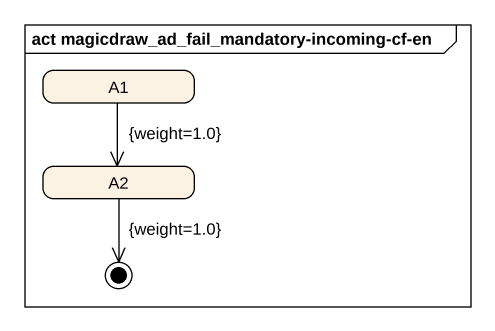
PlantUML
@startuml
mainframe act magicdraw_ad_fail_mandatory-incoming-cf-en
hide empty description
state A1
state A2
A1 --> A2 : {weight=1.0}
A2 --> [*] : {weight=1.0}
@enduml
